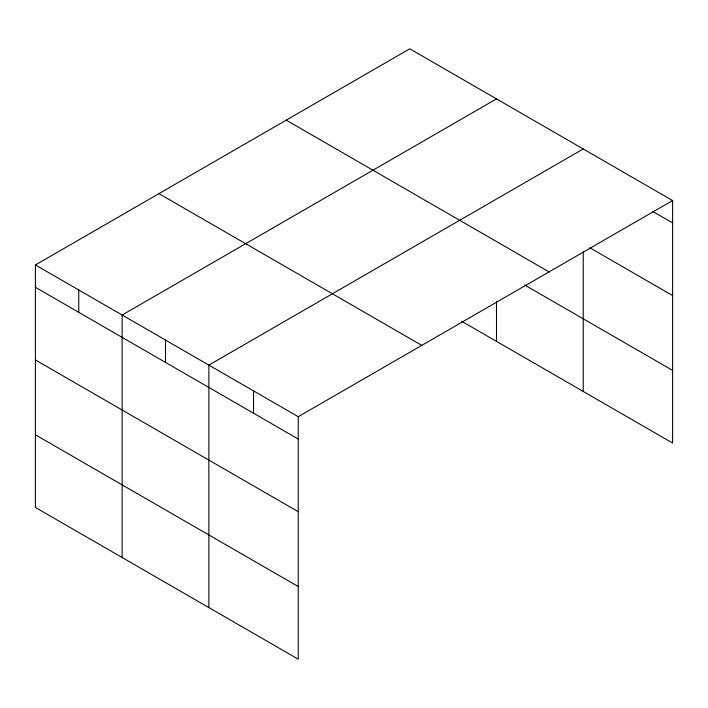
<?xml version="1.0" encoding="UTF-8"?>
<svg xmlns="http://www.w3.org/2000/svg" width="708" height="708" viewBox="0 0 708 708"><rect width="100%" height="100%" fill="white"/><g stroke="black" fill="none" stroke-linecap="round" stroke-linejoin="round"><path stroke-width="1.06" d="M35.4 264.951L298.236 416.702L298.236 659.183L35.4 507.441L35.4 264.951L409.764 48.817L672.6 200.559L672.6 443.049L461.616 321.237M496.503 98.89L122.139 315.025L122.139 557.515M583.233 148.963L208.869 365.107L208.869 607.588M298.236 416.702L672.6 200.559M652.634 211.382L672.6 222.905M589.888 247.8L672.6 295.555M286.227 120.139L549.063 271.89M524.787 285.059L672.6 370.399M158.937 193.629L421.773 345.371M35.4 287.298L298.236 439.04M35.4 359.938L298.236 511.689M35.4 434.792L298.236 586.543M583.233 251.667L583.233 391.453M496.503 301.75L496.503 341.38M253.553 390.904L253.553 413.242M165.504 340.061L165.504 362.408M78.765 289.988L78.765 312.334"/></g></svg>
